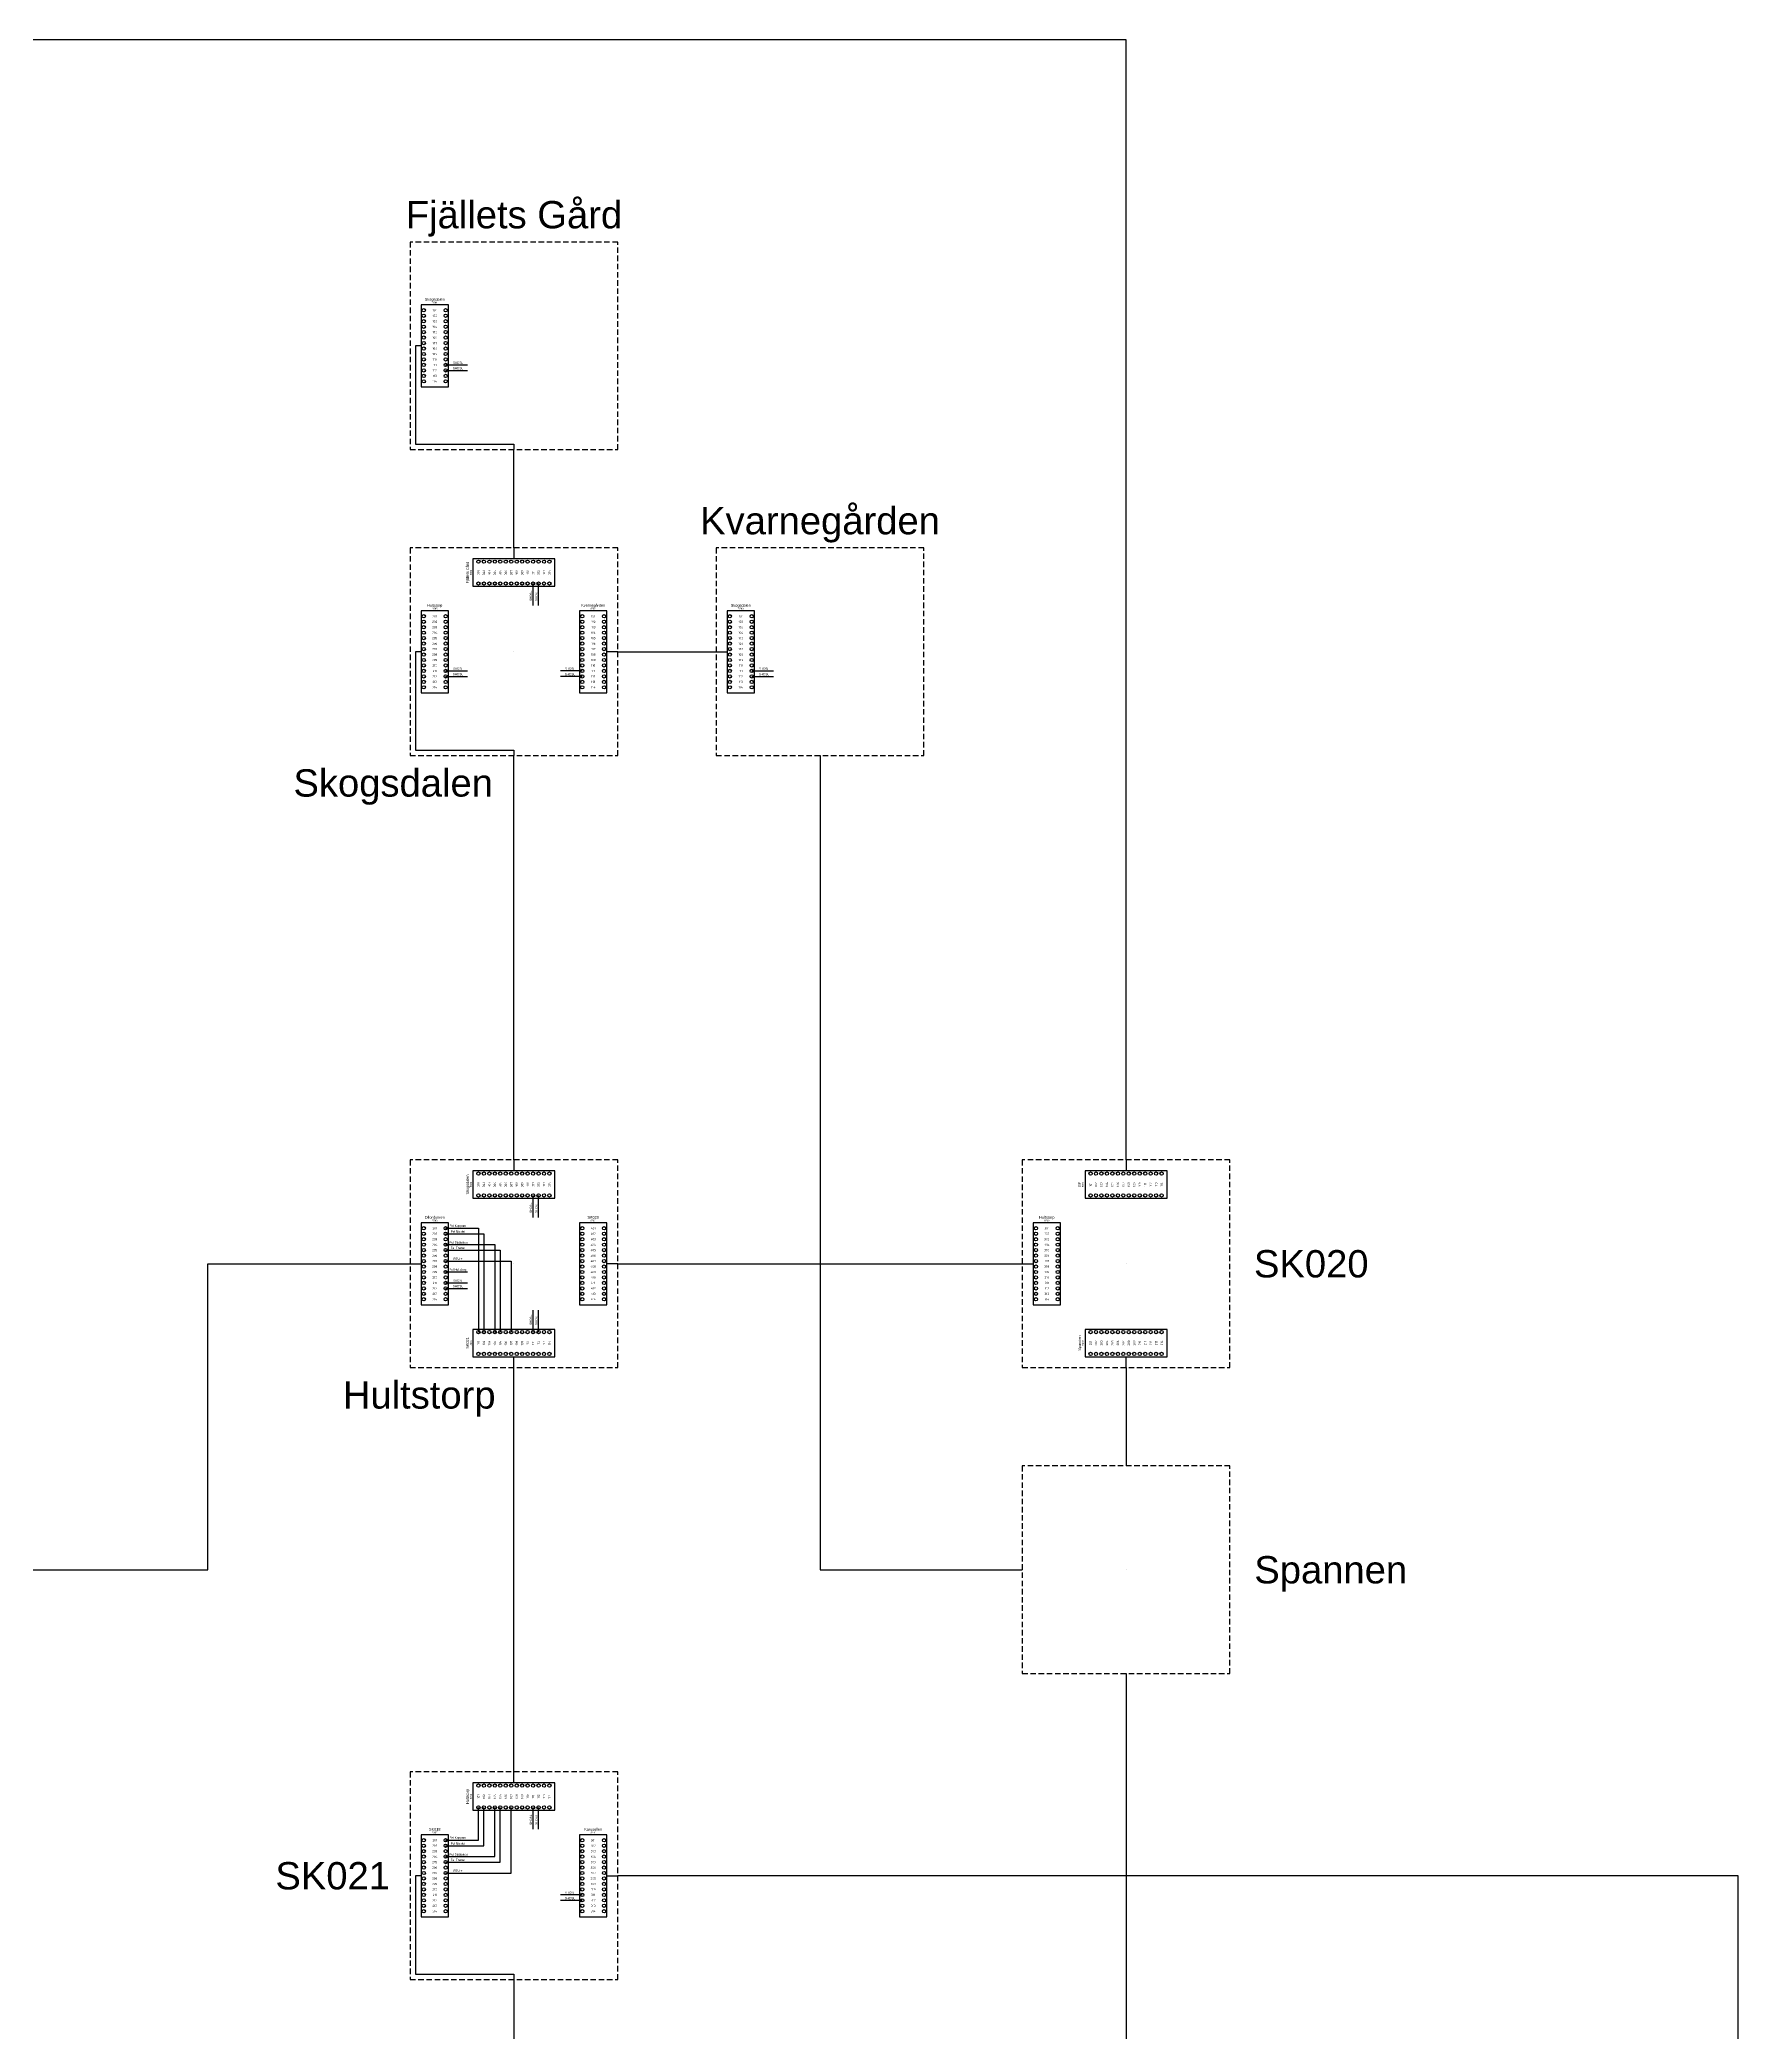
# Model space of a CAD drawing. Header units: millimetres. Extents: x -2095 to 4, y -833 to 1125.
# Drawn here: x -1148.5 to -837.7, y 733.4 to 1098 of the extents above; entities that cross this region are included whole.
import ezdxf
from ezdxf.enums import TextEntityAlignment as Align

# ---------------------------------------------------------------- set-up
doc = ezdxf.new("R2010")
doc.units = ezdxf.units.MM
doc.header["$MEASUREMENT"] = 0
doc.linetypes.add('DASHEDX2', pattern=[1.5, 1, -0.5])
for name, color, linetype in [('FEL', 1, 'Continuous'), ('Infotext', 7, 'Continuous'), ('Linje', 7, 'Continuous'), ('Plint', 7, 'Continuous'), ('RTU+', 7, 'Continuous'), ('SENEA', 3, 'Continuous'), ('Station', 7, 'DASHEDX2')]:
    doc.layers.add(name, color=color, linetype=linetype)
doc.styles.add('plintnummer', font='iso.shx')
doc.styles.get("Standard").update_dxf_attribs({"font": 'arial.ttf'})

# ---------------------------------------------------------------- blocks, each defined once
blk = doc.blocks.new('stn4')
blk.add_lwpolyline([(-19, -19), (19, -19), (19, 19), (-19, 19)], close=True)
blk.add_attdef('STATIONSNAMN', text='', height=5).set_placement((0, -24), align=Align.MIDDLE_CENTER)
blk = doc.blocks.new('*U8')
for p, q in [((5, 15), (0, 15)), ((0, 15), (0, 0)), ((5, 0), (5, 15)), ((0, 0), (5, 0))]:
    blk.add_line(p, q)
for centre in [(0.5, 14), (0.5, 13), (0.5, 12), (0.5, 11), (4.5, 14), (4.5, 13), (4.5, 12), (4.5, 11), (0.5, 10), (0.5, 9), (0.5, 8), (0.5, 7), (4.5, 10), (4.5, 9), (4.5, 8), (4.5, 7), (0.5, 6), (0.5, 5), (0.5, 4), (4.5, 6), (4.5, 5), (4.5, 4), (0.5, 3), (0.5, 2), (0.5, 1), (4.5, 3), (4.5, 2), (4.5, 1)]:
    blk.add_circle(centre, 0.3)
at = {"lineweight": 5, "char_height": 0.4, "attachment_point": 5, "style": 'plintnummer'}
for s, insert in [('304', (2.5, 11)), ('302', (2.5, 13)), ('303', (2.5, 12)), ('301', (2.5, 14)), ('305', (2.5, 10)), ('306', (2.5, 9)), ('307', (2.5, 8)), ('308', (2.5, 7)), ('309', (2.5, 6)), ('310', (2.5, 5)), ('311', (2.5, 4)), ('314', (2.5, 1)), ('313', (2.5, 2)), ('312', (2.5, 3))]:
    blk.add_mtext_dynamic_manual_height_columns(s, width=1.4076, gutter_width=1, heights=[0], dxfattribs=dict(at, insert=insert))
for tag, height, p in [('KABELNUMMER', 0.3, (2.5, 15.4)), ('TILL', 0.5, (2.5, 16))]:
    blk.add_attdef(tag, text='', height=height).set_placement(p, align=Align.MIDDLE_CENTER)
blk = doc.blocks.new('*U4')
for p, q in [((5, 15), (0, 15)), ((0, 15), (0, 0)), ((5, 0), (5, 15)), ((0, 0), (5, 0))]:
    blk.add_line(p, q)
for centre in [(0.5, 14), (0.5, 13), (0.5, 12), (0.5, 11), (4.5, 14), (4.5, 13), (4.5, 12), (4.5, 11), (0.5, 10), (0.5, 9), (0.5, 8), (0.5, 7), (4.5, 10), (4.5, 9), (4.5, 8), (4.5, 7), (0.5, 6), (0.5, 5), (0.5, 4), (4.5, 6), (4.5, 5), (4.5, 4), (0.5, 3), (0.5, 2), (0.5, 1), (4.5, 3), (4.5, 2), (4.5, 1)]:
    blk.add_circle(centre, 0.3)
at = {"lineweight": 5, "char_height": 0.4, "attachment_point": 5, "style": 'plintnummer'}
for s, insert in [('104', (2.5, 11)), ('103', (2.5, 12)), ('102', (2.5, 13)), ('101', (2.5, 14)), ('105', (2.5, 10)), ('106', (2.5, 9)), ('107', (2.5, 8)), ('108', (2.5, 7)), ('109', (2.5, 6)), ('110', (2.5, 5)), ('111', (2.5, 4)), ('114', (2.5, 1)), ('112', (2.5, 3)), ('113', (2.5, 2))]:
    blk.add_mtext_dynamic_manual_height_columns(s, width=1.4076, gutter_width=1, heights=[0], dxfattribs=dict(at, insert=insert))
for tag, height, p in [('KABELNUMMER', 0.3, (2.5, 15.4)), ('TILL', 0.5, (2.5, 16))]:
    blk.add_attdef(tag, text='', height=height).set_placement(p, align=Align.MIDDLE_CENTER)
blk = doc.blocks.new('*U5')
for p, q in [((5, 15), (0, 15)), ((0, 15), (0, 0)), ((5, 0), (5, 15)), ((0, 0), (5, 0))]:
    blk.add_line(p, q)
for centre in [(0.5, 14), (0.5, 13), (0.5, 12), (0.5, 11), (4.5, 14), (4.5, 13), (4.5, 12), (4.5, 11), (0.5, 10), (0.5, 9), (0.5, 8), (0.5, 7), (4.5, 10), (4.5, 9), (4.5, 8), (4.5, 7), (0.5, 6), (0.5, 5), (0.5, 4), (4.5, 6), (4.5, 5), (4.5, 4), (0.5, 3), (0.5, 2), (0.5, 1), (4.5, 3), (4.5, 2), (4.5, 1)]:
    blk.add_circle(centre, 0.3)
at = {"lineweight": 5, "char_height": 0.4, "attachment_point": 5, "style": 'plintnummer'}
for s, insert in [('204', (2.5, 11)), ('203', (2.5, 12)), ('202', (2.5, 13)), ('201', (2.5, 14)), ('205', (2.5, 10)), ('206', (2.5, 9)), ('207', (2.5, 8)), ('208', (2.5, 7)), ('209', (2.5, 6)), ('210', (2.5, 5)), ('211', (2.5, 4)), ('214', (2.5, 1)), ('212', (2.5, 3)), ('213', (2.5, 2))]:
    blk.add_mtext_dynamic_manual_height_columns(s, width=1.4076, gutter_width=1, heights=[0], dxfattribs=dict(at, insert=insert))
for tag, height, p in [('KABELNUMMER', 0.3, (2.5, 15.4)), ('TILL', 0.5, (2.5, 16))]:
    blk.add_attdef(tag, text='', height=height).set_placement(p, align=Align.MIDDLE_CENTER)
blk = doc.blocks.new('*U9')
for p, q in [((5, 15), (0, 15)), ((0, 15), (0, 0)), ((5, 0), (5, 15)), ((0, 0), (5, 0))]:
    blk.add_line(p, q)
for centre in [(0.5, 14), (0.5, 13), (0.5, 12), (0.5, 11), (4.5, 14), (4.5, 13), (4.5, 12), (4.5, 11), (0.5, 10), (0.5, 9), (0.5, 8), (0.5, 7), (4.5, 10), (4.5, 9), (4.5, 8), (4.5, 7), (0.5, 6), (0.5, 5), (0.5, 4), (4.5, 6), (4.5, 5), (4.5, 4), (0.5, 3), (0.5, 2), (0.5, 1), (4.5, 3), (4.5, 2), (4.5, 1)]:
    blk.add_circle(centre, 0.3)
at = {"lineweight": 5, "char_height": 0.4, "attachment_point": 5, "style": 'plintnummer'}
for s, insert in [('404', (2.5, 11)), ('402', (2.5, 13)), ('403', (2.5, 12)), ('401', (2.5, 14)), ('405', (2.5, 10)), ('406', (2.5, 9)), ('407', (2.5, 8)), ('408', (2.5, 7)), ('409', (2.5, 6)), ('410', (2.5, 5)), ('411', (2.5, 4)), ('413', (2.5, 2)), ('414', (2.5, 1)), ('412', (2.5, 3))]:
    blk.add_mtext_dynamic_manual_height_columns(s, width=1.4076, gutter_width=1, heights=[0], dxfattribs=dict(at, insert=insert))
for tag, height, p in [('KABELNUMMER', 0.3, (2.5, 15.4)), ('TILL', 0.5, (2.5, 16))]:
    blk.add_attdef(tag, text='', height=height).set_placement(p, align=Align.MIDDLE_CENTER)

msp = doc.modelspace()

# ---------------------------------------------------------------- linework, layer by layer
at = {"layer": 'FEL'}
for points in [[(-1074.24, 880.49), (-1068.24, 880.49), (-1068.24, 861.49)], [(-1074.24, 879.49), (-1067.24, 879.49), (-1067.24, 861.49)], [(-1074.24, 877.49), (-1065.24, 877.49), (-1065.24, 861.49)], [(-1074.24, 876.49), (-1064.24, 876.49), (-1064.24, 861.49)], [(-1074.24, 872.49), (-1070.24, 872.49)], [(-1074.24, 768.49), (-1068.24, 768.49), (-1068.24, 774.49)], [(-1074.24, 767.49), (-1067.24, 767.49), (-1067.24, 774.49)], [(-1074.24, 765.49), (-1065.24, 765.49), (-1065.24, 774.49)], [(-1074.24, 764.49), (-1064.24, 764.49), (-1064.24, 774.49)]]:
    msp.add_lwpolyline(points, dxfattribs=at)
at = {"layer": 'Linje'}
for points in [[(-949.74, 892.99), (-949.74, 1097.99), (-1397.74, 1097.99), (-1397.74, 1041.99)], [(-1078.74, 1041.99), (-1079.74, 1041.99), (-1079.74, 1023.99), (-1061.74, 1023.99), (-1061.74, 1022.99)], [(-1061.74, 1004.99), (-1061.74, 1022.99)], [(-1061.74, 1004.99), (-1061.74, 1002.99)], [(-1078.74, 985.99), (-1079.74, 985.99), (-1079.74, 967.99), (-1061.74, 967.99), (-1061.74, 966.99)], [(-1042.74, 985.99), (-1044.74, 985.99)], [(-1042.74, 985.99), (-1024.74, 985.99)], [(-1024.74, 985.99), (-1022.74, 985.99)], [(-1061.74, 892.99), (-1061.74, 966.99)], [(-1005.74, 966.99), (-1005.74, 817.99), (-968.74, 817.99)], [(-1061.74, 892.99), (-1061.74, 890.99)], [(-949.74, 892.99), (-949.74, 890.99)], [(-1154.74, 817.99), (-1117.74, 817.99), (-1117.74, 873.99), (-1080.74, 873.99)], [(-1080.74, 873.99), (-1078.74, 873.99)], [(-1042.74, 873.99), (-1044.74, 873.99)], [(-1042.74, 873.99), (-968.74, 873.99)], [(-968.74, 873.99), (-966.74, 873.99)], [(-1061.74, 854.99), (-1061.74, 856.99)], [(-949.74, 854.99), (-949.74, 856.99)], [(-1061.74, 780.99), (-1061.74, 854.99)], [(-949.74, 854.99), (-949.74, 836.99)], [(-949.74, 798.99), (-949.74, 724.99)], [(-1061.74, 778.99), (-1061.74, 780.99)], [(-1078.74, 761.99), (-1079.74, 761.99), (-1079.74, 743.99), (-1061.74, 743.99), (-1061.74, 742.99)], [(-1044.74, 761.99), (-1042.74, 761.99)], [(-837.74, 724.99), (-837.74, 761.99), (-1042.74, 761.99)], [(-1061.74, 742.99), (-1061.74, 593.99), (-1098.74, 593.99)]]:
    msp.add_lwpolyline(points, dxfattribs=at)
for points in [[(-1061.74, 985.99), (-1061.74, 985.99)], [(-1061.74, 985.99), (-1061.74, 985.99)], [(-1061.74, 985.99), (-1061.74, 985.99)], [(-1061.74, 873.99), (-1061.74, 873.99)], [(-949.74, 873.99), (-949.74, 873.99)], [(-949.74, 873.99), (-949.74, 873.99)], [(-949.74, 817.99), (-949.74, 817.99)], [(-949.74, 817.99), (-949.74, 817.99)]]:
    msp.add_lwpolyline(points, close=True, dxfattribs=at)
at = {"layer": 'RTU+'}
for points in [[(-1074.24, 874.49), (-1062.24, 874.49), (-1062.24, 861.49)], [(-1074.24, 762.49), (-1062.24, 762.49), (-1062.24, 774.49)]]:
    msp.add_lwpolyline(points, dxfattribs=at)
at = {"layer": 'SENEA'}
for points in [[(-1074.24, 1038.49), (-1070.24, 1038.49)], [(-1074.24, 1037.49), (-1070.24, 1037.49)], [(-1058.24, 994.49), (-1058.24, 998.49)], [(-1057.24, 994.49), (-1057.24, 998.49)], [(-1074.24, 982.49), (-1070.24, 982.49)], [(-1074.24, 981.49), (-1070.24, 981.49)], [(-1049.24, 982.49), (-1053.24, 982.49)], [(-1049.24, 981.49), (-1053.24, 981.49)], [(-1018.24, 982.49), (-1014.24, 982.49)], [(-1018.24, 981.49), (-1014.24, 981.49)], [(-1058.24, 882.49), (-1058.24, 886.49)], [(-1057.24, 882.49), (-1057.24, 886.49)], [(-1074.24, 870.49), (-1070.24, 870.49)], [(-1074.24, 869.49), (-1070.24, 869.49)], [(-1058.24, 861.49), (-1058.24, 865.49)], [(-1057.24, 861.49), (-1057.24, 865.49)], [(-1058.24, 770.49), (-1058.24, 774.49)], [(-1057.24, 770.49), (-1057.24, 774.49)], [(-1049.24, 758.49), (-1053.24, 758.49)], [(-1049.24, 757.49), (-1053.24, 757.49)]]:
    msp.add_lwpolyline(points, dxfattribs=at)

# ---------------------------------------------------------------- block references
at = {"layer": 'Plint'}
for name, p, values in [('*U4', (-1078.74, 1034.49), {'TILL': 'Skogsdalen', 'KABELNUMMER': 'S581'}), ('*U5', (-1078.74, 978.49), {'TILL': 'Hultstorp', 'KABELNUMMER': 'S585'}), ('*U4', (-1049.74, 978.49), {'TILL': 'Kvarnegården', 'KABELNUMMER': 'S583'}), ('*U4', (-1022.74, 978.49), {'TILL': 'Skogsdalen', 'KABELNUMMER': 'S583'}), ('*U5', (-1078.74, 866.49), {'TILL': 'Ollonborren', 'KABELNUMMER': 'S593'}), ('*U9', (-1049.74, 866.49), {'TILL': 'SK020', 'KABELNUMMER': 'S691'}), ('*U8', (-966.74, 866.49), {'TILL': 'Hultstorp', 'KABELNUMMER': 'S692'}), ('*U5', (-1078.74, 754.49), {'TILL': 'SK018', 'KABELNUMMER': 'S437'}), ('*U8', (-1049.74, 754.49), {'TILL': 'Karusellen', 'KABELNUMMER': 'S441'})]:
    msp.add_blockref(name, p, dxfattribs=at).add_auto_attribs(values)
at = {"layer": 'Plint', "rotation": 90.00000000000001}
for name, p, values in [('*U8', (-1054.24, 997.99), {'TILL': 'Fjällets Gård', 'KABELNUMMER': 'S581'}), ('*U8', (-1054.24, 885.99), {'TILL': 'Skogsdalen', 'KABELNUMMER': 'S585'}), ('*U4', (-942.24, 885.99), {'TILL': 'RF', 'KABELNUMMER': 'S691'}), ('*U4', (-1054.24, 856.99), {'TILL': 'SK021', 'KABELNUMMER': 'S595'}), ('*U5', (-942.24, 856.99), {'TILL': 'Spannen', 'KABELNUMMER': 'S693'}), ('*U4', (-1054.24, 773.99), {'TILL': 'Hultstorp', 'KABELNUMMER': 'S595'})]:
    msp.add_blockref(name, p, dxfattribs=at).add_auto_attribs(values)
at = {"layer": 'Station'}
ref = msp.add_blockref('stn4', (-1061.74, 1041.99), dxfattribs=at)
ref.add_attrib('STATIONSNAMN', 'Fjällets Gård', dxfattribs={"layer": '0', "height": 5}).set_placement((-1061.74, 1065.99), align=Align.MIDDLE_CENTER)
ref = msp.add_blockref('stn4', (-1005.74, 985.99), dxfattribs=at)
ref.add_attrib('STATIONSNAMN', 'Kvarnegården', dxfattribs={"layer": '0', "height": 5}).set_placement((-1005.74, 1009.99), align=Align.MIDDLE_CENTER)
ref = msp.add_blockref('stn4', (-1061.74, 985.99), dxfattribs=at)
ref.add_attrib('STATIONSNAMN', 'Skogsdalen', dxfattribs={"layer": '0', "height": 5}).set_placement((-1083.84, 961.99), align=Align.MIDDLE_CENTER)
ref = msp.add_blockref('stn4', (-1061.74, 873.99), dxfattribs=at)
ref.add_attrib('STATIONSNAMN', 'Hultstorp', dxfattribs={"layer": '0', "height": 5}).set_placement((-1079.08, 849.99), align=Align.MIDDLE_CENTER)
ref = msp.add_blockref('stn4', (-949.74, 873.99), dxfattribs=at)
ref.add_attrib('STATIONSNAMN', 'SK020', dxfattribs={"layer": '0', "height": 5}).set_placement((-915.85, 873.99), align=Align.MIDDLE_CENTER)
ref = msp.add_blockref('stn4', (-949.74, 817.99), dxfattribs=at)
ref.add_attrib('STATIONSNAMN', 'Spannen', dxfattribs={"layer": '0', "height": 5}).set_placement((-912.29, 817.99), align=Align.MIDDLE_CENTER)
ref = msp.add_blockref('stn4', (-1061.74, 761.99), dxfattribs=at)
ref.add_attrib('STATIONSNAMN', 'SK021', dxfattribs={"layer": '0', "height": 5}).set_placement((-1094.91, 761.99), align=Align.MIDDLE_CENTER)

# ---------------------------------------------------------------- texts
at = {"layer": 'Infotext', "char_height": 0.4, "attachment_point": 5}
for s, insert in [('SHDSL', (-1071.99, 1038.89)), ('SHDSL', (-1071.99, 1037.89)), ('SHDSL', (-1071.99, 982.89)), ('SHDSL', (-1071.99, 981.89)), ('SHDSL', (-1051.49, 982.89)), ('SHDSL', (-1051.49, 981.89)), ('SHDSL', (-1015.99, 982.89)), ('SHDSL', (-1015.99, 981.89)), ('Fel Kopparn', (-1071.99, 880.89)), ('Fel Nicklet', (-1071.99, 879.89)), ('Fel Stallsiken', (-1071.86, 877.89)), ('Fel Titanet', (-1071.99, 876.89)), ('Fel Hultstorp', (-1071.99, 872.89)), ('RTU +', (-1071.99, 874.89)), ('SHDSL', (-1071.99, 870.89)), ('SHDSL', (-1071.99, 869.89)), ('Fel Kopparn', (-1071.99, 768.89)), ('Fel Stallsiken', (-1071.86, 765.89)), ('Fel Nicklet', (-1071.99, 767.89)), ('Fel Titanet', (-1071.99, 764.89)), ('RTU +', (-1071.99, 762.89)), ('SHDSL', (-1051.49, 758.89)), ('SHDSL', (-1051.49, 757.89))]:
    msp.add_mtext_dynamic_manual_height_columns(s, width=3.887, gutter_width=1, heights=[0], dxfattribs=dict(at, insert=insert))
at = {"layer": 'Infotext', "char_height": 0.4, "attachment_point": 5, "rotation": 90}
for insert in [(-1058.64, 996.24), (-1057.64, 996.24), (-1058.64, 884.24), (-1057.64, 884.24), (-1058.64, 863.74), (-1057.64, 863.74), (-1058.64, 772.24), (-1057.64, 772.24)]:
    msp.add_mtext_dynamic_manual_height_columns('SHDSL', width=3.887, gutter_width=1, heights=[0], dxfattribs=dict(at, insert=insert))

doc.saveas('drawing.dxf')
